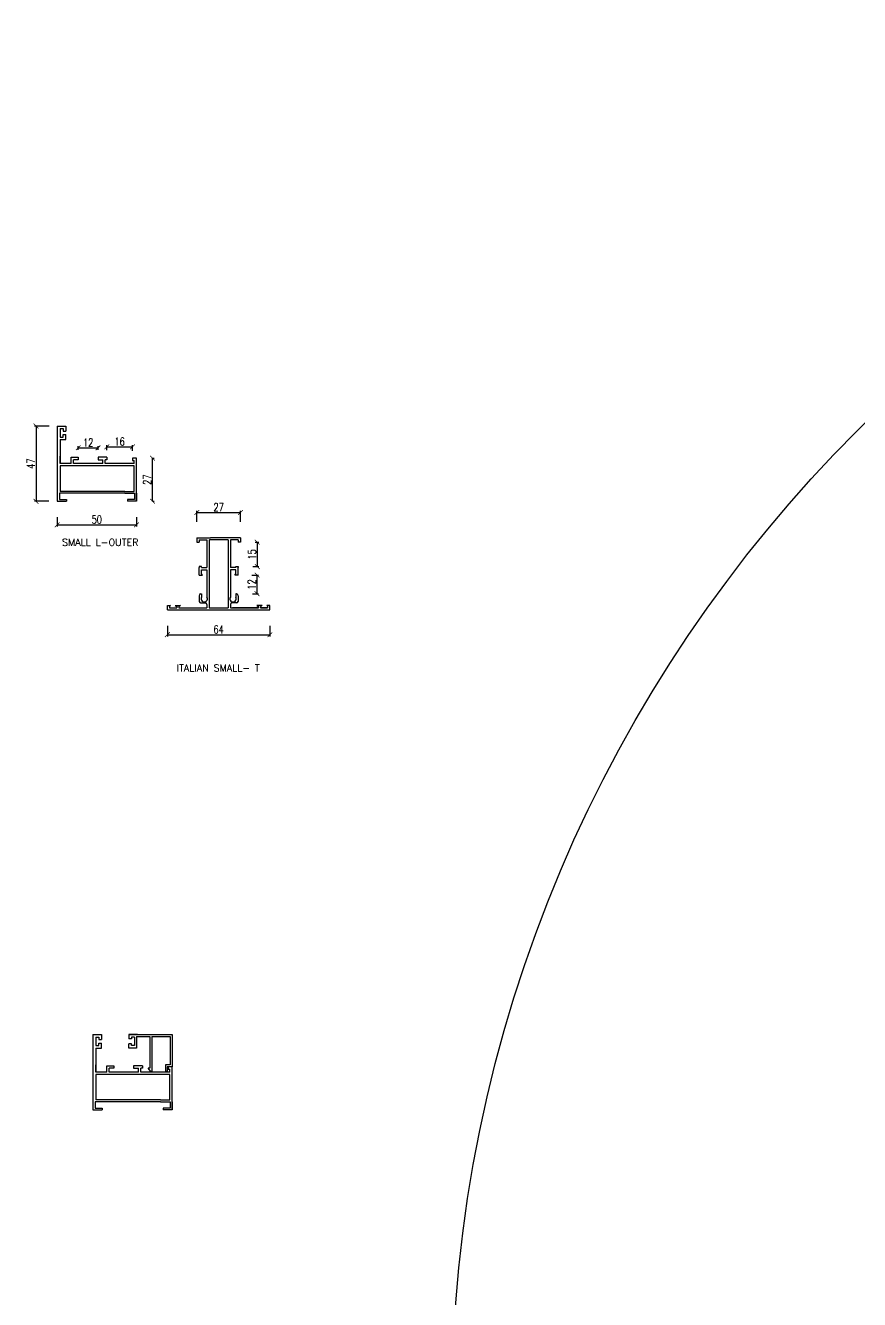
# Model space of a CAD drawing. Header units: millimetres. Extents: x -27371 to -844, y 11365 to 35579.
# Drawn here: x -4034 to -3513, y 14277 to 15073 of the extents above; entities that cross this region are included whole.
import ezdxf

# ---------------------------------------------------------------- set-up
doc = ezdxf.new("R2010")
doc.units = ezdxf.units.MM
doc.layers.get('Defpoints').update_dxf_attribs({"color": 140})
doc.styles.add('Annotative', font='romans.shx')
doc.styles.add('Arch-Dim', font='romans.shx', dxfattribs={"width": 0.75})
doc.dimstyles.new('Annotative-UK', dxfattribs={"dimscale": 0, "dimtxt": 2.5, "dimasz": 1.5, "dimexe": 1.5, "dimexo": 1.5, "dimgap": 0.8, "dimtad": 1, "dimdec": 0, "dimdsep": 46, "dimtxsty": 'Arch-Dim', "dimblk": 'ARCHTICK', "dimcen": 2.5, "dimadec": 1, "dimazin": 2, "dimtfac": 1, "dimtdec": 0, "dimtix": 1, "dimtmove": 2, "dimatfit": 3, "dimfxl": 1, "dimtolj": 1, "dimtzin": 0, "dimarcsym": 0})

# ---------------------------------------------------------------- blocks, each defined once
blk = doc.blocks.new('_ArchTick')
at = {"color": 0, "linetype": 'ByBlock', "const_width": 0.15}
blk.add_lwpolyline([(-0.5, -0.5), (0.5, 0.5)], dxfattribs=at)
blk = doc.blocks.new('*D79')
at = {"color": 0, "lineweight": -2, "ltscale": 1.3, "transparency": 16777216}
for p, q in [((-4019.27, 14822.38), (-4028.39, 14822.38)), ((-4027.39, 14822.38), (-4027.39, 14775.38)), ((-4019.44, 14775.38), (-4028.39, 14775.38))]:
    blk.add_line(p, q, dxfattribs=at)
at = {"layer": 'Defpoints', "color": 0, "ltscale": 1.3, "transparency": 16777216}
for p in [(-4009.27, 14822.38), (-4027.39, 14775.38), (-4009.44, 14775.38)]:
    blk.add_point(p, dxfattribs=at)
at = {"color": 0, "lineweight": -2, "ltscale": 1.3, "transparency": 16777216, "xscale": 3, "yscale": 3, "zscale": 3}
for p, rotation in [((-4027.39, 14822.38), 90), ((-4027.39, 14775.38), 270)]:
    blk.add_blockref('_ArchTick', p, dxfattribs=dict(at, rotation=rotation))
at = {"color": 0, "ltscale": 1.3, "transparency": 16777216, "insert": (-4030.69, 14798.88), "char_height": 5, "attachment_point": 5, "rotation": 90, "style": 'Arch-Dim'}
blk.add_mtext('\\A1;47', dxfattribs=at)
blk = doc.blocks.new('*D80')
at = {"color": 0, "lineweight": -2, "ltscale": 1.3, "transparency": 16777216}
for p, q in [((-3954.63, 14802.38), (-3953.63, 14802.38)), ((-3954.63, 14775.38), (-3954.63, 14802.38)), ((-3954.63, 14775.38), (-3953.63, 14775.38))]:
    blk.add_line(p, q, dxfattribs=at)
at = {"layer": 'Defpoints', "color": 0, "ltscale": 1.3, "transparency": 16777216}
for p in [(-3964.63, 14802.38), (-3954.63, 14802.38), (-3964.63, 14775.38)]:
    blk.add_point(p, dxfattribs=at)
at = {"color": 0, "lineweight": -2, "ltscale": 1.3, "transparency": 16777216, "xscale": 3, "yscale": 3, "zscale": 3}
for p, rotation in [((-3954.63, 14802.38), 90), ((-3954.63, 14775.38), 270)]:
    blk.add_blockref('_ArchTick', p, dxfattribs=dict(at, rotation=rotation))
at = {"color": 0, "ltscale": 1.3, "transparency": 16777216, "insert": (-3957.93, 14788.88), "char_height": 5, "attachment_point": 5, "rotation": 90, "style": 'Arch-Dim'}
blk.add_mtext('\\A1;27', dxfattribs=at)
blk = doc.blocks.new('*D81')
at = {"color": 0, "lineweight": -2, "ltscale": 1.3, "transparency": 16777216}
for p, q in [((-4014.19, 14765.38), (-4014.19, 14759.69)), ((-3964.69, 14765.38), (-3964.69, 14759.69)), ((-4014.19, 14760.69), (-3964.69, 14760.69))]:
    blk.add_line(p, q, dxfattribs=at)
at = {"layer": 'Defpoints', "color": 0, "ltscale": 1.3, "transparency": 16777216}
for p in [(-4014.19, 14775.38), (-3964.69, 14775.38), (-3964.69, 14760.69)]:
    blk.add_point(p, dxfattribs=at)
at = {"color": 0, "lineweight": -2, "ltscale": 1.3, "transparency": 16777216, "xscale": 3, "yscale": 3, "zscale": 3, "rotation": 180}
blk.add_blockref('_ArchTick', (-4014.19, 14760.69), dxfattribs=at)
at = {"color": 0, "lineweight": -2, "ltscale": 1.3, "transparency": 16777216, "xscale": 3, "yscale": 3, "zscale": 3}
blk.add_blockref('_ArchTick', (-3964.69, 14760.69), dxfattribs=at)
at = {"color": 0, "ltscale": 1.3, "transparency": 16777216, "insert": (-3989.44, 14763.99), "char_height": 5, "attachment_point": 5, "style": 'Arch-Dim'}
blk.add_mtext('\\A1;50', dxfattribs=at)
blk = doc.blocks.new('*D82')
at = {"color": 0, "lineweight": -2, "ltscale": 1.3, "transparency": 16777216}
for p, q in [((-3945.33, 14697.67), (-3945.33, 14691.03)), ((-3945.33, 14692.03), (-3881.33, 14692.03)), ((-3881.33, 14697.67), (-3881.33, 14691.03))]:
    blk.add_line(p, q, dxfattribs=at)
at = {"layer": 'Defpoints', "color": 0, "ltscale": 1.3, "transparency": 16777216}
for p in [(-3945.33, 14707.67), (-3881.33, 14707.67), (-3881.33, 14692.03)]:
    blk.add_point(p, dxfattribs=at)
at = {"color": 0, "lineweight": -2, "ltscale": 1.3, "transparency": 16777216, "xscale": 3, "yscale": 3, "zscale": 3, "rotation": 180}
blk.add_blockref('_ArchTick', (-3945.33, 14692.03), dxfattribs=at)
at = {"color": 0, "lineweight": -2, "ltscale": 1.3, "transparency": 16777216, "xscale": 3, "yscale": 3, "zscale": 3}
blk.add_blockref('_ArchTick', (-3881.33, 14692.03), dxfattribs=at)
at = {"color": 0, "ltscale": 1.3, "transparency": 16777216, "insert": (-3913.33, 14695.33), "char_height": 5, "attachment_point": 5, "style": 'Arch-Dim'}
blk.add_mtext('\\A1;64', dxfattribs=at)
blk = doc.blocks.new('*D83')
at = {"color": 0, "lineweight": -2, "ltscale": 1.3, "transparency": 16777216}
for p, q in [((-3926.93, 14762.47), (-3926.93, 14769.39)), ((-3926.93, 14768.39), (-3899.73, 14768.39)), ((-3899.73, 14762.47), (-3899.73, 14769.39))]:
    blk.add_line(p, q, dxfattribs=at)
at = {"layer": 'Defpoints', "color": 0, "ltscale": 1.3, "transparency": 16777216}
for p in [(-3899.73, 14768.39), (-3926.93, 14752.47), (-3899.73, 14752.47)]:
    blk.add_point(p, dxfattribs=at)
at = {"color": 0, "lineweight": -2, "ltscale": 1.3, "transparency": 16777216, "xscale": 3, "yscale": 3, "zscale": 3, "rotation": 180}
blk.add_blockref('_ArchTick', (-3926.93, 14768.39), dxfattribs=at)
at = {"color": 0, "lineweight": -2, "ltscale": 1.3, "transparency": 16777216, "xscale": 3, "yscale": 3, "zscale": 3}
blk.add_blockref('_ArchTick', (-3899.73, 14768.39), dxfattribs=at)
at = {"color": 0, "ltscale": 1.3, "transparency": 16777216, "insert": (-3913.33, 14771.69), "char_height": 5, "attachment_point": 5, "style": 'Arch-Dim'}
blk.add_mtext('\\A1;27', dxfattribs=at)
blk = doc.blocks.new('*D84')
at = {"color": 0, "lineweight": -2, "ltscale": 1.3, "transparency": 16777216}
for p, q in [((-4000.97, 14807.52), (-4000.97, 14809.79)), ((-4000.97, 14808.79), (-3988.67, 14808.79)), ((-3988.67, 14807.52), (-3988.67, 14809.79))]:
    blk.add_line(p, q, dxfattribs=at)
at = {"layer": 'Defpoints', "color": 0, "ltscale": 1.3, "transparency": 16777216}
for p in [(-3988.67, 14808.79), (-4000.97, 14797.52), (-3988.67, 14797.52)]:
    blk.add_point(p, dxfattribs=at)
at = {"color": 0, "lineweight": -2, "ltscale": 1.3, "transparency": 16777216, "xscale": 3, "yscale": 3, "zscale": 3, "rotation": 180}
blk.add_blockref('_ArchTick', (-4000.97, 14808.79), dxfattribs=at)
at = {"color": 0, "lineweight": -2, "ltscale": 1.3, "transparency": 16777216, "xscale": 3, "yscale": 3, "zscale": 3}
blk.add_blockref('_ArchTick', (-3988.67, 14808.79), dxfattribs=at)
at = {"color": 0, "ltscale": 1.3, "transparency": 16777216, "insert": (-3994.82, 14812.09), "char_height": 5, "attachment_point": 5, "style": 'Arch-Dim'}
blk.add_mtext('\\A1;12', dxfattribs=at)
blk = doc.blocks.new('*D85')
at = {"color": 0, "lineweight": -2, "ltscale": 1.3, "transparency": 16777216}
for p, q in [((-3892.63, 14729.27), (-3888.34, 14729.27)), ((-3889.34, 14717.67), (-3889.34, 14729.27)), ((-3892.09, 14717.67), (-3888.34, 14717.67))]:
    blk.add_line(p, q, dxfattribs=at)
at = {"layer": 'Defpoints', "color": 0, "ltscale": 1.3, "transparency": 16777216}
for p in [(-3902.63, 14729.27), (-3889.34, 14729.27), (-3902.09, 14717.67)]:
    blk.add_point(p, dxfattribs=at)
at = {"color": 0, "lineweight": -2, "ltscale": 1.3, "transparency": 16777216, "xscale": 3, "yscale": 3, "zscale": 3}
for p, rotation in [((-3889.34, 14729.27), 90), ((-3889.34, 14717.67), 270)]:
    blk.add_blockref('_ArchTick', p, dxfattribs=dict(at, rotation=rotation))
at = {"color": 0, "ltscale": 1.3, "transparency": 16777216, "insert": (-3892.64, 14723.47), "char_height": 5, "attachment_point": 5, "rotation": 90, "style": 'Arch-Dim'}
blk.add_mtext('\\A1;12', dxfattribs=at)
blk = doc.blocks.new('*D86')
at = {"color": 0, "lineweight": -2, "ltscale": 1.3, "transparency": 16777216}
for p, q in [((-3983.21, 14807.42), (-3983.21, 14810.42)), ((-3967.15, 14806.92), (-3967.15, 14810.42)), ((-3983.21, 14809.42), (-3967.15, 14809.42))]:
    blk.add_line(p, q, dxfattribs=at)
at = {"layer": 'Defpoints', "color": 0, "ltscale": 1.3, "transparency": 16777216}
for p in [(-3967.15, 14809.42), (-3983.21, 14797.42), (-3967.15, 14796.92)]:
    blk.add_point(p, dxfattribs=at)
at = {"color": 0, "lineweight": -2, "ltscale": 1.3, "transparency": 16777216, "xscale": 3, "yscale": 3, "zscale": 3, "rotation": 180}
blk.add_blockref('_ArchTick', (-3983.21, 14809.42), dxfattribs=at)
at = {"color": 0, "lineweight": -2, "ltscale": 1.3, "transparency": 16777216, "xscale": 3, "yscale": 3, "zscale": 3}
blk.add_blockref('_ArchTick', (-3967.15, 14809.42), dxfattribs=at)
at = {"color": 0, "ltscale": 1.3, "transparency": 16777216, "insert": (-3975.18, 14812.72), "char_height": 5, "attachment_point": 5, "style": 'Arch-Dim'}
blk.add_mtext('\\A1;16', dxfattribs=at)
blk = doc.blocks.new('*D87')
at = {"color": 0, "lineweight": -2, "ltscale": 1.3, "transparency": 16777216}
for p, q in [((-3890.44, 14749.87), (-3888.19, 14749.87)), ((-3889.19, 14749.87), (-3889.19, 14734.57)), ((-3891.94, 14734.57), (-3888.19, 14734.57))]:
    blk.add_line(p, q, dxfattribs=at)
at = {"layer": 'Defpoints', "color": 0, "ltscale": 1.3, "transparency": 16777216}
for p in [(-3900.44, 14749.87), (-3901.94, 14734.57), (-3889.19, 14734.57)]:
    blk.add_point(p, dxfattribs=at)
at = {"color": 0, "lineweight": -2, "ltscale": 1.3, "transparency": 16777216, "xscale": 3, "yscale": 3, "zscale": 3}
for p, rotation in [((-3889.19, 14749.87), 90), ((-3889.19, 14734.57), 270)]:
    blk.add_blockref('_ArchTick', p, dxfattribs=dict(at, rotation=rotation))
at = {"color": 0, "ltscale": 1.3, "transparency": 16777216, "insert": (-3892.49, 14742.22), "char_height": 5, "attachment_point": 5, "rotation": 90, "style": 'Arch-Dim'}
blk.add_mtext('\\A1;15', dxfattribs=at)

msp = doc.modelspace()

# ---------------------------------------------------------------- linework, layer by layer
for p, q in [((-4014.19, 14822.38), (-4014.19, 14775.38)), ((-4014.19, 14822.38), (-4008.79, 14822.38)), ((-4012.39, 14820.78), (-4012.39, 14815.55)), ((-4012.39, 14820.78), (-4010.39, 14820.78)), ((-4012.39, 14820.78), (-4012.39, 14815.55)), ((-4010.39, 14820.78), (-4010.39, 14819.28)), ((-4010.39, 14819.28), (-4008.79, 14819.28)), ((-4008.79, 14822.38), (-4008.79, 14819.28)), ((-4012.39, 14815.55), (-4010.39, 14815.55)), ((-4012.39, 14813.95), (-4012.39, 14799.02)), ((-4012.39, 14813.95), (-4008.79, 14813.95)), ((-4010.39, 14817.05), (-4008.79, 14817.05)), ((-4010.39, 14815.55), (-4010.39, 14817.05)), ((-4008.79, 14813.95), (-4008.79, 14817.05)), ((-4012.39, 14799.02), (-4012.39, 14803.58)), ((-4005.44, 14802.88), (-4000.97, 14802.88)), ((-4005.44, 14801.38), (-4005.44, 14802.88)), ((-4000.97, 14802.88), (-4000.97, 14801.38)), ((-3983.21, 14802.88), (-3988.67, 14802.88)), ((-3988.67, 14802.88), (-3988.67, 14801.38)), ((-3983.21, 14802.88), (-3983.21, 14801.38)), ((-3964.69, 14802.38), (-3967.15, 14802.38)), ((-3967.15, 14802.38), (-3967.15, 14800.88)), ((-3964.69, 14775.38), (-3964.69, 14802.38)), ((-3964.69, 14800.88), (-3964.69, 14802.38)), ((-4012.39, 14802.08), (-4012.39, 14799.02)), ((-4005.44, 14799.02), (-4012.39, 14799.02)), ((-4008.79, 14799.02), (-4012.39, 14799.02)), ((-4012.39, 14797.52), (-4012.39, 14781.58)), ((-3966.19, 14797.52), (-4012.39, 14797.52)), ((-4005.44, 14799.02), (-4005.44, 14801.38)), ((-4003.94, 14799.02), (-4003.94, 14801.38)), ((-4000.97, 14801.38), (-4003.94, 14801.38)), ((-3985.71, 14799.02), (-4003.94, 14799.02)), ((-3985.71, 14799.02), (-4001.8, 14799.02)), ((-3988.67, 14801.38), (-3985.71, 14801.38)), ((-3985.71, 14799.02), (-3985.71, 14801.38)), ((-3984.21, 14799.02), (-3984.21, 14801.38)), ((-3983.21, 14801.38), (-3984.21, 14801.38)), ((-3966.19, 14799.02), (-3984.21, 14799.02)), ((-3967.15, 14800.88), (-3966.19, 14800.88)), ((-3966.19, 14799.02), (-3966.19, 14800.88)), ((-3966.19, 14799.02), (-3966.19, 14800.88)), ((-3966.19, 14781.58), (-3966.19, 14797.52)), ((-3964.69, 14799.02), (-3964.69, 14801.49)), ((-3972.02, 14780.48), (-4012.79, 14780.48)), ((-4012.79, 14780.48), (-4012.79, 14776.48)), ((-3972.02, 14781.58), (-4012.39, 14781.58)), ((-3972.02, 14781.58), (-3966.19, 14781.58)), ((-3972.02, 14780.48), (-3965.79, 14780.48)), ((-3965.79, 14780.48), (-3965.79, 14776.48)), ((-3964.69, 14780.48), (-3964.69, 14775.38)), ((-4014.19, 14775.38), (-4012.39, 14775.38)), ((-4014.19, 14775.38), (-4012.39, 14775.38)), ((-4013.89, 14775.38), (-4008.29, 14775.38)), ((-4013.89, 14775.38), (-4008.29, 14775.38)), ((-4012.79, 14776.48), (-4008.29, 14776.48)), ((-4008.29, 14776.48), (-4008.29, 14775.38)), ((-3970.29, 14776.48), (-3970.29, 14775.38)), ((-3965.79, 14776.48), (-3970.29, 14776.48)), ((-3964.69, 14775.38), (-3970.29, 14775.38)), ((-3964.69, 14775.38), (-3970.29, 14775.38)), ((-3926.93, 14752.47), (-3918.33, 14752.47)), ((-3926.93, 14752.47), (-3926.93, 14749.87)), ((-3926.93, 14749.87), (-3925.53, 14749.87)), ((-3925.53, 14751.27), (-3920.63, 14751.27)), ((-3925.53, 14751.27), (-3925.53, 14749.87)), ((-3920.63, 14751.27), (-3920.63, 14734.07)), ((-3919.23, 14751.27), (-3919.03, 14751.27)), ((-3919.23, 14751.27), (-3919.23, 14708.87)), ((-3907.43, 14751.27), (-3919.03, 14751.27)), ((-3899.73, 14752.47), (-3918.33, 14752.47)), ((-3907.43, 14751.27), (-3907.43, 14708.87)), ((-3901.13, 14751.27), (-3906.03, 14751.27)), ((-3906.03, 14751.27), (-3906.03, 14734.07)), ((-3901.13, 14751.27), (-3901.13, 14749.87)), ((-3899.73, 14749.87), (-3901.13, 14749.87)), ((-3899.73, 14752.47), (-3899.73, 14749.87)), ((-3924.03, 14734.57), (-3925.43, 14734.57)), ((-3925.43, 14734.57), (-3925.43, 14734.07)), ((-3925.43, 14729.27), (-3925.43, 14734.07)), ((-3924.03, 14734.07), (-3924.03, 14734.57)), ((-3924.03, 14734.07), (-3920.63, 14734.07)), ((-3924.03, 14732.67), (-3920.63, 14732.67)), ((-3924.03, 14729.99), (-3924.03, 14732.67)), ((-3920.63, 14732.67), (-3920.63, 14715.54)), ((-3902.63, 14734.07), (-3906.03, 14734.07)), ((-3906.03, 14732.67), (-3906.03, 14715.54)), ((-3902.63, 14732.67), (-3906.03, 14732.67)), ((-3902.63, 14734.07), (-3902.63, 14734.57)), ((-3902.63, 14734.57), (-3901.23, 14734.57)), ((-3902.63, 14729.99), (-3902.63, 14732.67)), ((-3901.23, 14734.57), (-3901.23, 14734.07)), ((-3901.23, 14729.27), (-3901.23, 14734.07)), ((-3925.43, 14729.27), (-3923.43, 14729.27)), ((-3923.43, 14729.27), (-3924.03, 14729.99)), ((-3919.23, 14723.16), (-3919.23, 14708.87)), ((-3903.23, 14729.27), (-3902.63, 14729.99)), ((-3901.23, 14729.27), (-3903.23, 14729.27)), ((-3925.43, 14716.31), (-3925.43, 14712.73)), ((-3924.57, 14717.67), (-3924.03, 14717.67)), ((-3924.03, 14717.67), (-3924.03, 14715.54)), ((-3907.43, 14719.6), (-3907.43, 14708.87)), ((-3907.43, 14719.16), (-3907.43, 14708.87)), ((-3902.63, 14717.67), (-3902.63, 14715.54)), ((-3902.09, 14717.67), (-3902.63, 14717.67)), ((-3901.23, 14716.31), (-3901.23, 14712.73)), ((-3945.33, 14707.67), (-3945.33, 14710.27)), ((-3945.33, 14710.27), (-3943.43, 14710.27)), ((-3945.33, 14707.67), (-3881.33, 14707.67)), ((-3944.63, 14710.27), (-3943.43, 14710.27)), ((-3943.43, 14710.27), (-3943.93, 14709.83)), ((-3943.93, 14709.83), (-3943.93, 14708.87)), ((-3943.93, 14708.87), (-3939.53, 14708.87)), ((-3940.53, 14710.27), (-3937.13, 14710.27)), ((-3940.53, 14710.27), (-3939.53, 14709.57)), ((-3939.53, 14709.57), (-3939.53, 14708.87)), ((-3937.13, 14710.27), (-3938.13, 14709.57)), ((-3938.13, 14709.57), (-3938.13, 14708.87)), ((-3938.13, 14708.87), (-3920.63, 14708.87)), ((-3924.57, 14711.87), (-3921.49, 14711.87)), ((-3920.63, 14711.01), (-3920.63, 14708.87)), ((-3919.23, 14708.87), (-3917.63, 14708.87)), ((-3917.63, 14708.87), (-3907.43, 14708.87)), ((-3906.03, 14711.01), (-3906.03, 14708.87)), ((-3906.03, 14708.87), (-3888.53, 14708.87)), ((-3902.09, 14711.87), (-3905.17, 14711.87)), ((-3888.53, 14708.87), (-3904.63, 14708.87)), ((-3886.13, 14710.27), (-3889.53, 14710.27)), ((-3889.53, 14710.27), (-3888.53, 14709.57)), ((-3888.53, 14709.57), (-3888.53, 14708.87)), ((-3886.13, 14710.27), (-3887.13, 14709.57)), ((-3887.13, 14709.57), (-3887.13, 14708.87)), ((-3887.13, 14708.87), (-3882.73, 14708.87)), ((-3882.73, 14708.87), (-3887.13, 14708.87)), ((-3881.33, 14710.27), (-3883.23, 14710.27)), ((-3882.03, 14710.27), (-3883.23, 14710.27)), ((-3883.23, 14710.27), (-3882.73, 14709.83)), ((-3882.73, 14709.83), (-3882.73, 14708.87)), ((-3881.33, 14707.67), (-3881.33, 14710.27)), ((-3991.92, 14442.23), (-3991.92, 14395.23)), ((-3991.92, 14442.23), (-3986.52, 14442.23)), ((-3990.12, 14440.63), (-3990.12, 14435.39)), ((-3990.12, 14440.63), (-3988.12, 14440.63)), ((-3990.12, 14440.63), (-3990.12, 14435.39)), ((-3988.12, 14440.63), (-3988.12, 14439.13)), ((-3988.12, 14439.13), (-3986.52, 14439.13)), ((-3988.12, 14436.89), (-3986.52, 14436.89)), ((-3988.12, 14435.39), (-3988.12, 14436.89)), ((-3986.52, 14442.23), (-3986.52, 14439.13)), ((-3986.52, 14433.79), (-3986.52, 14436.89)), ((-3969.42, 14442.23), (-3942.42, 14442.23)), ((-3964.02, 14442.23), (-3969.42, 14442.23)), ((-3969.42, 14442.23), (-3969.42, 14439.63)), ((-3967.82, 14439.63), (-3969.42, 14439.63)), ((-3967.82, 14436.39), (-3969.42, 14436.39)), ((-3969.42, 14433.79), (-3969.42, 14436.39)), ((-3965.82, 14440.63), (-3967.82, 14440.63)), ((-3967.82, 14440.63), (-3967.82, 14439.63)), ((-3967.82, 14435.39), (-3967.82, 14436.39)), ((-3965.82, 14440.63), (-3965.82, 14435.39)), ((-3965.82, 14440.63), (-3965.82, 14435.39)), ((-3964.62, 14441.03), (-3956.32, 14441.03)), ((-3964.62, 14441.03), (-3964.62, 14433.79)), ((-3956.32, 14441.03), (-3956.32, 14421.23)), ((-3955.12, 14441.03), (-3943.62, 14441.03)), ((-3955.12, 14441.03), (-3955.12, 14419.23)), ((-3943.62, 14441.03), (-3943.62, 14423.43)), ((-3942.42, 14442.23), (-3942.42, 14422.23)), ((-3990.12, 14435.39), (-3988.12, 14435.39)), ((-3990.12, 14433.79), (-3990.12, 14418.87)), ((-3990.12, 14433.79), (-3986.52, 14433.79)), ((-3964.62, 14433.79), (-3969.42, 14433.79)), ((-3965.82, 14435.39), (-3967.82, 14435.39)), ((-3990.12, 14418.87), (-3990.12, 14423.43)), ((-3990.12, 14421.93), (-3990.12, 14418.87)), ((-3983.17, 14422.73), (-3978.71, 14422.73)), ((-3983.17, 14421.23), (-3983.17, 14422.73)), ((-3983.17, 14418.87), (-3983.17, 14421.23)), ((-3981.67, 14418.87), (-3981.67, 14421.23)), ((-3978.71, 14421.23), (-3981.67, 14421.23)), ((-3978.71, 14422.73), (-3978.71, 14421.23)), ((-3960.94, 14422.73), (-3966.41, 14422.73)), ((-3966.41, 14422.73), (-3966.41, 14421.23)), ((-3966.41, 14421.23), (-3963.44, 14421.23)), ((-3963.44, 14418.87), (-3963.44, 14421.23)), ((-3961.94, 14418.87), (-3961.94, 14421.23)), ((-3960.94, 14421.23), (-3961.94, 14421.23)), ((-3960.94, 14422.73), (-3960.94, 14421.23)), ((-3956.32, 14421.23), (-3957.32, 14421.23)), ((-3955.72, 14419.23), (-3957.32, 14421.23)), ((-3943.62, 14423.43), (-3946.62, 14423.43)), ((-3946.62, 14423.43), (-3946.62, 14419.23)), ((-3942.42, 14422.23), (-3945.42, 14422.23)), ((-3945.42, 14422.23), (-3945.42, 14419.23)), ((-3942.42, 14422.23), (-3944.88, 14422.23)), ((-3944.88, 14422.23), (-3944.88, 14420.73)), ((-3944.88, 14420.73), (-3943.92, 14420.73)), ((-3943.92, 14418.87), (-3943.92, 14420.73)), ((-3943.92, 14418.87), (-3943.92, 14420.73)), ((-3942.42, 14395.23), (-3942.42, 14422.23)), ((-3942.42, 14420.73), (-3942.42, 14422.23)), ((-3942.42, 14418.87), (-3942.42, 14421.34)), ((-3983.17, 14418.87), (-3990.12, 14418.87)), ((-3986.52, 14418.87), (-3990.12, 14418.87)), ((-3990.12, 14417.37), (-3990.12, 14401.43)), ((-3943.92, 14417.37), (-3990.12, 14417.37)), ((-3963.44, 14418.87), (-3981.67, 14418.87)), ((-3963.44, 14418.87), (-3979.53, 14418.87)), ((-3943.92, 14418.87), (-3961.94, 14418.87)), ((-3955.12, 14419.23), (-3955.72, 14419.23)), ((-3945.42, 14419.23), (-3946.62, 14419.23)), ((-3943.92, 14401.43), (-3943.92, 14417.37)), ((-3949.75, 14400.33), (-3990.52, 14400.33)), ((-3990.52, 14400.33), (-3990.52, 14396.33)), ((-3949.75, 14401.43), (-3990.12, 14401.43)), ((-3949.75, 14401.43), (-3943.92, 14401.43)), ((-3949.75, 14400.33), (-3943.52, 14400.33)), ((-3943.52, 14400.33), (-3943.52, 14396.33)), ((-3942.42, 14400.33), (-3942.42, 14395.23)), ((-3991.92, 14395.23), (-3990.12, 14395.23)), ((-3991.92, 14395.23), (-3990.12, 14395.23)), ((-3991.62, 14395.23), (-3986.02, 14395.23)), ((-3991.62, 14395.23), (-3986.02, 14395.23)), ((-3990.52, 14396.33), (-3986.02, 14396.33)), ((-3986.02, 14396.33), (-3986.02, 14395.23)), ((-3948.02, 14396.33), (-3948.02, 14395.23)), ((-3943.52, 14396.33), (-3948.02, 14396.33)), ((-3942.42, 14395.23), (-3948.02, 14395.23)), ((-3942.42, 14395.23), (-3948.02, 14395.23))]:
    msp.add_line(p, q)
msp.add_circle((-2903.31, 14208.13), 864.48)
for centre, radius, start, end in [((-3924.02, 14716.37), 1.41, 112.90615, 182.4603), ((-3922.33, 14714.5), 1.99, 148.53616, 31.46384), ((-3904.33, 14714.5), 1.99, 148.53616, 31.46384), ((-3902.64, 14716.37), 1.41, 357.5397, 67.09385), ((-3924.57, 14712.73), 0.861, 180, 270), ((-3921.49, 14711.01), 0.861, 0, 90), ((-3905.17, 14711.01), 0.861, 90, 180), ((-3902.09, 14712.73), 0.861, 270, 360)]:
    msp.add_arc(centre, radius, start, end)

# ---------------------------------------------------------------- texts
at = {"char_height": 4.3687, "attachment_point": 1, "style": 'Annotative'}
for s, insert, width in [('\\pxqc;SMALL L-OUTER', (-4025.18, 14751.89), 75.8459), ('ITALIAN SMALL- T', (-3939.54, 14673.5), 72.623)]:
    msp.add_mtext(s, dxfattribs=dict(at, insert=insert, width=width))

# ---------------------------------------------------------------- dimensions: what is measured, and where the dimension line sits
at = {"ltscale": 1.3}
for base, p1, p2, picture, middle in [((-4027.39, 14775.38), (-4009.27, 14822.38), (-4009.44, 14775.38), '*D79', (-4030.69, 14798.88)), ((-3954.63, 14802.38), (-3964.63, 14775.38), (-3964.63, 14802.38), '*D80', (-3957.93, 14788.88)), ((-3889.19, 14734.57), (-3900.44, 14749.87), (-3901.94, 14734.57), '*D87', (-3892.49, 14742.22)), ((-3889.34, 14729.27), (-3902.09, 14717.67), (-3902.63, 14729.27), '*D85', (-3892.64, 14723.47))]:
    dim = msp.add_linear_dim(base=base, p1=p1, p2=p2, angle=90, dimstyle='Annotative-UK', override={"dimtxt": 5, "dimasz": 3, "dimexe": 1, "dimexo": 10, "dimzin": 3}, dxfattribs=at)
    dim.commit()
    dim.dimension.update_dxf_attribs({"geometry": picture, "text_midpoint": middle})
for base, p1, p2, picture, middle in [((-3988.67, 14808.79), (-4000.97, 14797.52), (-3988.67, 14797.52), '*D84', (-3994.82, 14812.09)), ((-3967.15, 14809.42), (-3983.21, 14797.42), (-3967.15, 14796.92), '*D86', (-3975.18, 14812.72)), ((-3964.68501787, 14760.68700266), (-4014.18501787, 14775.38261107), (-3964.68501787, 14775.38261107), '*D81', (-3989.43501787, 14763.98700266)), ((-3899.73, 14768.39), (-3926.93, 14752.47), (-3899.73, 14752.47), '*D83', (-3913.33, 14771.69)), ((-3881.33, 14692.03), (-3945.33, 14707.67), (-3881.33, 14707.67), '*D82', (-3913.33, 14695.33))]:
    dim = msp.add_linear_dim(base=base, p1=p1, p2=p2, dimstyle='Annotative-UK', override={"dimtxt": 5, "dimasz": 3, "dimexe": 1, "dimexo": 10, "dimzin": 3}, dxfattribs=at)
    dim.commit()
    dim.dimension.update_dxf_attribs({"geometry": picture, "text_midpoint": middle})

doc.saveas('drawing.dxf')
